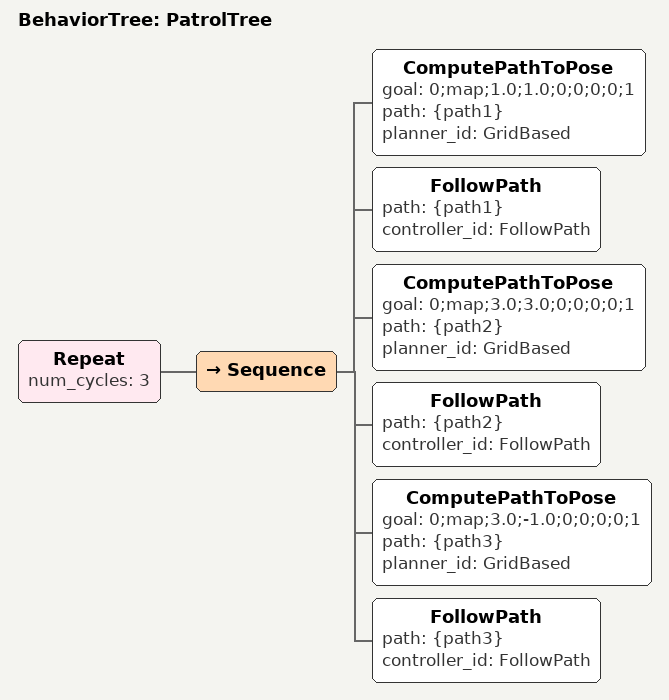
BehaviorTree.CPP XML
<?xml version="1.0" encoding="UTF-8"?>
<root main_tree_to_execute="PatrolTree" BTCPP_format="4">
  <BehaviorTree ID="PatrolTree">
      <Repeat num_cycles="3">
        <Sequence>
          <ComputePathToPose
            goal="0;map;1.0;1.0;0;0;0;0;1"
            path="{path1}"
            planner_id="GridBased"/>
          <FollowPath
            path="{path1}"
            controller_id="FollowPath"/>

          <ComputePathToPose
            goal="0;map;3.0;3.0;0;0;0;0;1"
            path="{path2}"
            planner_id="GridBased"/>
          <FollowPath
            path="{path2}"
            controller_id="FollowPath"/>

          <ComputePathToPose
            goal="0;map;3.0;-1.0;0;0;0;0;1"
            path="{path3}"
            planner_id="GridBased"/>
          <FollowPath
            path="{path3}"
            controller_id="FollowPath"/>
        </Sequence>
      </Repeat>
  </BehaviorTree>

</root>
